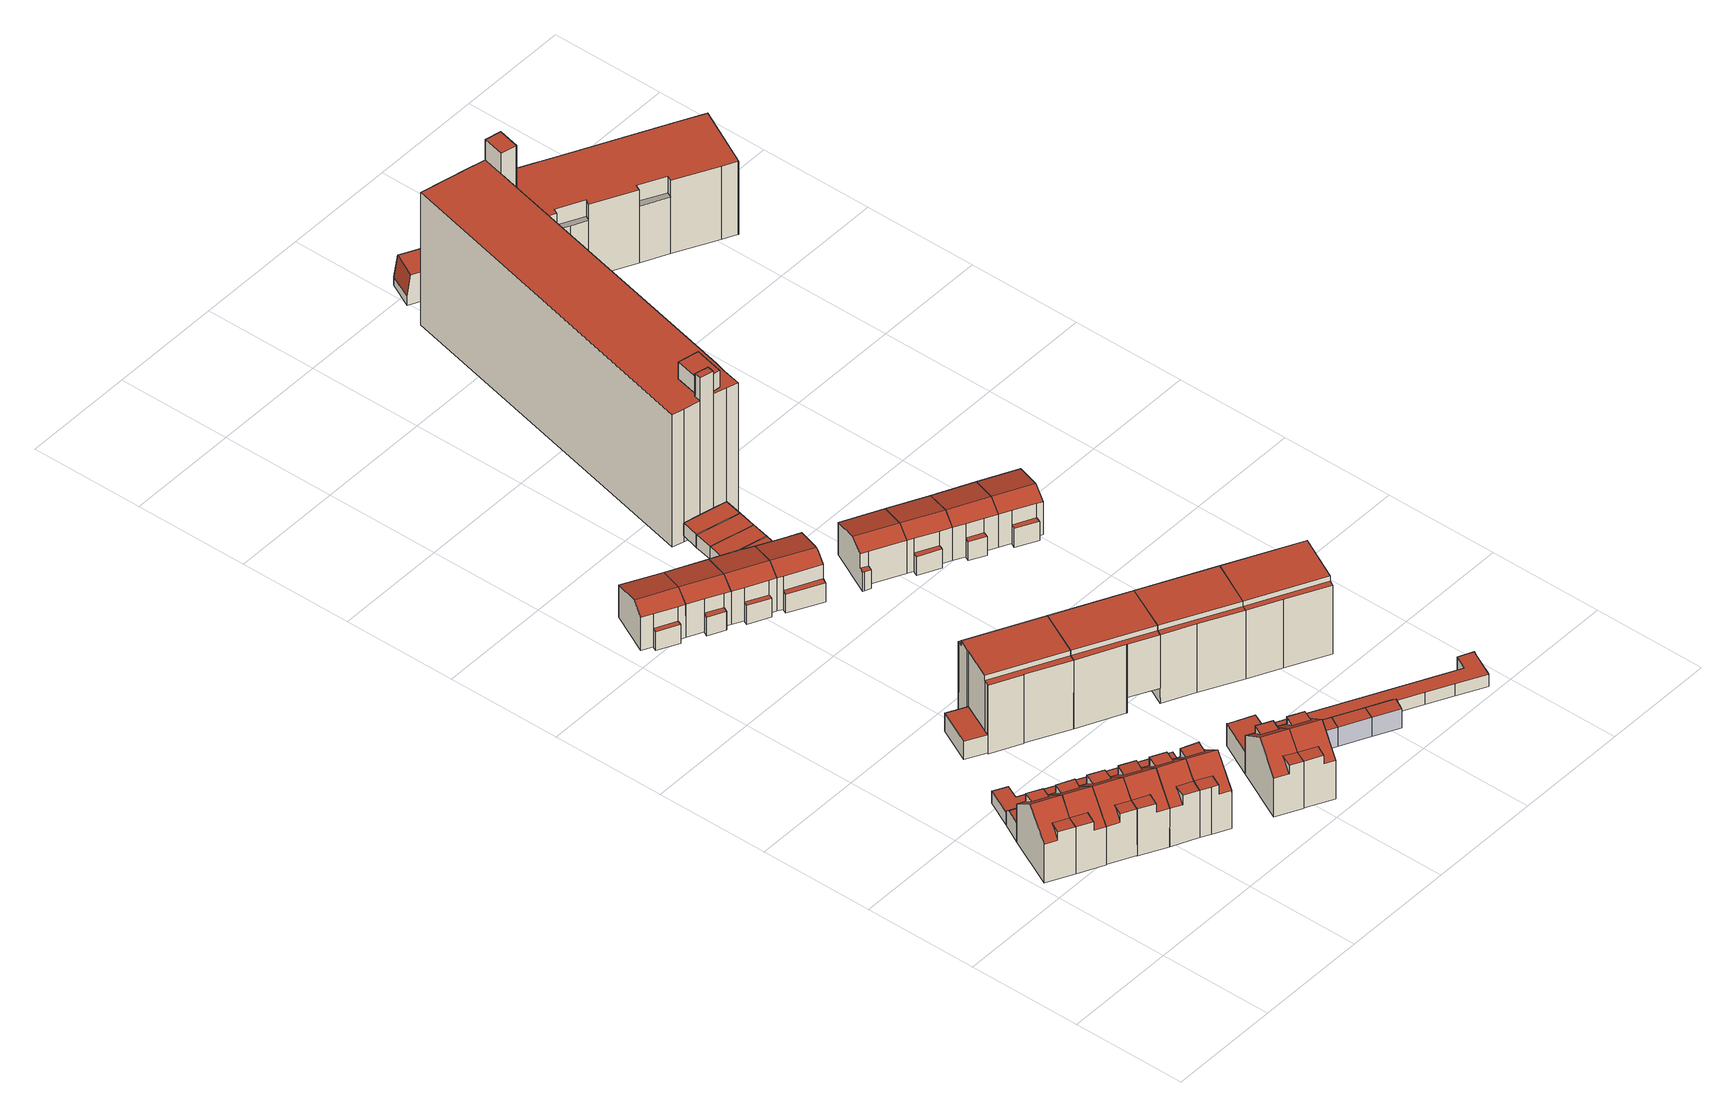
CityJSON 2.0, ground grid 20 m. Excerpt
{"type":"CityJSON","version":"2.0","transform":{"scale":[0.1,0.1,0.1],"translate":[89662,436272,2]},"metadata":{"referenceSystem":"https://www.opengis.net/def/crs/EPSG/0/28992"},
"CityObjects":{
"building1":{"type":"Building","children":["building1-1"],"geometry":[{"type":"Solid","lod":"2","boundaries":[[[[0,1,2]],[[3,4,5]],[[5,1,0,3]],[[3,0,2,4]],[[6,7,8]],[[9,10,11,12]],[[7,13,14,15,16,8]],[[15,17,9,12,18,19,16]],[[11,10,20,14,13,21]],[[19,18,21,13,7,6]],[[12,11,21,18],[1,5,4,2]],[[19,6,8,16]],[[15,14,20,17]],[[17,20,10,9]]]],"semantics":{"surfaces":[{"type":"WallSurface"},{"type":"RoofSurface"},{"type":"GroundSurface"},{"type":"ClosureSurface"}],"values":[[0,0,0,1,0,0,0,0,0,1,1,1,2,3]]}}]},
"building1-1":{"type":"BuildingInstallation","parents":["building1"],"geometry":[{"type":"MultiSurface","lod":"2","boundaries":[[[3,0,2,4]],[[0,1,2]],[[3,4,5]],[[5,1,0,3]]],"semantics":{"surfaces":[{"type":"RoofSurface"},{"type":"WallSurface"}],"values":[0,1,1,1]}}]},
"building2":{"type":"Building","children":["building2-1"],"geometry":[{"type":"Solid","lod":"2","boundaries":[[[[22,23,24]],[[25,26,27]],[[27,23,22,25]],[[25,22,24,26]],[[18,12,9,17,15,16,19]],[[28,29,30]],[[31,30,29,16,15,32]],[[33,34,35,36,31,32]],[[34,9,12,35]],[[28,19,16,29]],[[35,12,18,36],[23,27,26,24]],[[30,31,36,18,19,28]],[[33,32,15,17]],[[33,17,9,34]]]],"semantics":{"surfaces":[{"type":"WallSurface"},{"type":"RoofSurface"},{"type":"GroundSurface"},{"type":"ClosureSurface"}],"values":[[0,0,0,1,0,0,0,0,0,1,1,1,2,3]]}}]},
"building2-1":{"type":"BuildingInstallation","parents":["building2"],"geometry":[{"type":"MultiSurface","lod":"2","boundaries":[[[25,22,24,26]],[[22,23,24]],[[25,26,27]],[[27,23,22,25]]],"semantics":{"surfaces":[{"type":"RoofSurface"},{"type":"WallSurface"}],"values":[0,1,1,1]}}]},
"building3":{"type":"Building","attributes":{"measuredHeight":11.45,"yearOfConstruction":1954,"LAAGSTE_BOUWLAAG":"0","AANTAL_BOUWLAGEN":"3","AANTAL_ADRESSEN":"2","WIJK":"Delfshaven","PANDSOORT":"Tussenpand","BUURT":"Bospolder","HOOGSTE_BOUWLAAG":"2"},"address":[{"CountryName":"Nederland","LocalityName":"Rotterdam","ThoroughfareNumber":"67-67","ThoroughfareName":"Blokmakersstraat","PostalCode":"3025NB"}],"children":["building3-1"]},
"building3-1":{"type":"BuildingPart","parents":["building3"],"geometry":[{"type":"Solid","lod":"2","boundaries":[[[[9,10,20,17]],[[37,38,39,9,17]],[[37,40,41,38]],[[42,41,40,20,10]],[[38,41,42,39]],[[39,42,10,9]],[[17,20,40,37]]]],"semantics":{"surfaces":[{"type":"ClosureSurface"},{"type":"WallSurface"},{"type":"RoofSurface"},{"type":"GroundSurface"}],"values":[[0,1,1,1,2,2,3]]}}]},
"building4":{"type":"Building","children":["building4-1"],"geometry":[{"type":"Solid","lod":"2","boundaries":[[[[43,44,45]],[[46,47,48]],[[48,44,43,46]],[[46,43,45,47]],[[49,50,51]],[[52,34,35,53]],[[54,55,52,53,56,57,58]],[[35,34,59,60,31,36]],[[50,31,60,54,58,51]],[[57,56,36,31,50,49]],[[53,35,36,56],[44,48,47,45]],[[57,49,51,58]],[[54,60,59,55]],[[55,59,34,52]]]],"semantics":{"surfaces":[{"type":"WallSurface"},{"type":"RoofSurface"},{"type":"GroundSurface"},{"type":"ClosureSurface"}],"values":[[0,0,0,1,0,0,0,0,0,1,1,1,2,3]]}}]},
"building4-1":{"type":"BuildingInstallation","parents":["building4"],"geometry":[{"type":"MultiSurface","lod":"2","boundaries":[[[46,43,45,47]],[[43,44,45]],[[46,47,48]],[[48,44,43,46]]],"semantics":{"surfaces":[{"type":"RoofSurface"},{"type":"WallSurface"}],"values":[0,1,1,1]}}]},
"building5":{"type":"Building","attributes":{"measuredHeight":11.45,"yearOfConstruction":1954,"LAAGSTE_BOUWLAAG":"0","AANTAL_BOUWLAGEN":"3","AANTAL_ADRESSEN":"1","WIJK":"Delfshaven","PANDSOORT":"Tussenpand","BUURT":"Bospolder","HOOGSTE_BOUWLAAG":"2"},"address":[{"CountryName":"Nederland","LocalityName":"Rotterdam","ThoroughfareNumber":"65B","ThoroughfareName":"Blokmakersstraat","PostalCode":"3025NB"}],"children":["building5-1"]},
"building5-1":{"type":"BuildingPart","parents":["building5"],"geometry":[{"type":"Solid","lod":"2","boundaries":[[[[34,9,17,33]],[[61,62,63,34,33]],[[61,37,38,62]],[[39,38,37,17,9]],[[62,38,39,63]],[[63,39,9,34]],[[33,17,37,61]]]],"semantics":{"surfaces":[{"type":"ClosureSurface"},{"type":"WallSurface"},{"type":"RoofSurface"},{"type":"GroundSurface"}],"values":[[0,1,1,1,2,2,3]]}}]},
"building6":{"type":"Building","children":["building6-1"],"geometry":[{"type":"Solid","lod":"2","boundaries":[[[[64,65,66,67]],[[67,68,64]],[[66,65,69]],[[67,66,69,68]],[[70,71,72,73,74,75]],[[56,53,52,76,77,58,57]],[[78,79,80]],[[75,80,79,58,77,70]],[[72,52,53,73]],[[73,53,56,74],[65,64,68,69]],[[78,57,58,79]],[[80,75,74,56,57,78]],[[70,77,76,71]],[[71,76,52,72]]]],"semantics":{"surfaces":[{"type":"WallSurface"},{"type":"RoofSurface"},{"type":"GroundSurface"},{"type":"ClosureSurface"}],"values":[[0,0,0,1,0,0,0,0,0,1,1,1,2,3]]}}]},
"building6-1":{"type":"BuildingInstallation","parents":["building6"],"geometry":[{"type":"MultiSurface","lod":"2","boundaries":[[[67,66,69,68]],[[64,65,66,67]],[[67,68,64]],[[66,65,69]]],"semantics":{"surfaces":[{"type":"RoofSurface"},{"type":"WallSurface"}],"values":[0,1,1,1]}}]},
"building7":{"type":"Building","attributes":{"measuredHeight":11.3,"yearOfConstruction":1954,"LAAGSTE_BOUWLAAG":"0","AANTAL_BOUWLAGEN":"3","AANTAL_ADRESSEN":"2","WIJK":"Delfshaven","PANDSOORT":"Tussenpand","BUURT":"Bospolder","HOOGSTE_BOUWLAAG":"2"},"address":[{"CountryName":"Nederland","LocalityName":"Rotterdam","ThoroughfareNumber":"63-63","ThoroughfareName":"Blokmakersstraat","PostalCode":"3025NB"}],"children":["building7-1"]},
"building7-1":{"type":"BuildingPart","parents":["building7"],"geometry":[{"type":"Solid","lod":"2","boundaries":[[[[52,34,59,55]],[[63,62,81,59,34]],[[82,81,62,83]],[[83,84,52,55,82]],[[84,63,34,52]],[[83,62,63,84]],[[55,59,81,82]]]],"semantics":{"surfaces":[{"type":"ClosureSurface"},{"type":"WallSurface"},{"type":"RoofSurface"},{"type":"GroundSurface"}],"values":[[0,1,1,1,2,2,3]]}}]},
"building8":{"type":"Building","children":["building8-1"],"geometry":[{"type":"Solid","lod":"2","boundaries":[[[[85,86,87]],[[87,88,89,85]],[[89,88,90]],[[85,89,90,86]],[[91,92,93]],[[92,75,70,94,95,93]],[[96,72,73,97]],[[96,97,98,99,95,94,100]],[[75,74,73,72,71,70]],[[97,73,74,98],[88,87,86,90]],[[99,98,74,75,92,91]],[[99,91,93,95]],[[100,94,70,71]],[[100,71,72,96]]]],"semantics":{"surfaces":[{"type":"WallSurface"},{"type":"RoofSurface"},{"type":"GroundSurface"},{"type":"ClosureSurface"}],"values":[[0,0,0,1,0,0,0,0,0,1,1,1,2,3]]}}]},
"building8-1":{"type":"BuildingInstallation","parents":["building8"],"geometry":[{"type":"MultiSurface","lod":"2","boundaries":[[[85,89,90,86]],[[85,86,87]],[[87,88,89,85]],[[89,88,90]]],"semantics":{"surfaces":[{"type":"RoofSurface"},{"type":"WallSurface"}],"values":[0,1,1,1]}}]},
"building9":{"type":"Building","attributes":{"measuredHeight":11.41,"yearOfConstruction":1954,"LAAGSTE_BOUWLAAG":"0","AANTAL_BOUWLAGEN":"3","AANTAL_ADRESSEN":"2","WIJK":"Delfshaven","PANDSOORT":"Tussenpand","BUURT":"Bospolder","HOOGSTE_BOUWLAAG":"2"},"address":[{"CountryName":"Nederland","LocalityName":"Rotterdam","ThoroughfareNumber":"61-61","ThoroughfareName":"Blokmakersstraat","PostalCode":"3025NB"}],"children":["building9-1"]},
"building9-1":{"type":"BuildingPart","parents":["building9"],"geometry":[{"type":"Solid","lod":"2","boundaries":[[[[72,52,76,71]],[[101,102,103,72,71]],[[101,104,83,102]],[[76,52,84,83,104]],[[102,83,84,103]],[[103,84,52,72]],[[71,76,104,101]]]],"semantics":{"surfaces":[{"type":"ClosureSurface"},{"type":"WallSurface"},{"type":"RoofSurface"},{"type":"GroundSurface"}],"values":[[0,1,1,1,2,2,3]]}}]},
"building10":{"type":"Building","attributes":{"measuredHeight":2.54,"yearOfConstruction":1951,"LAAGSTE_BOUWLAAG":"0","AANTAL_BOUWLAGEN":"1","WIJK":"Delfshaven","BUURT":"Bospolder","HOOGSTE_BOUWLAAG":"0"},"geometry":[{"type":"Solid","lod":"2","boundaries":[[[[105,106,107,108]],[[108,109,110,105]],[[111,112,113,114]],[[106,40,115,107]],[[114,110,109,111]],[[116,115,40,37]],[[117,116,37,61]],[[118,117,61,104]],[[119,118,104,101]],[[120,119,101,121]],[[112,120,121,113]],[[118,119,120,112,111,109,108,107,115,116,117]],[[113,121,101,104,61,37,40,106,105,110,114]]]],"semantics":{"surfaces":[{"type":"WallSurface"},{"type":"RoofSurface"},{"type":"GroundSurface"}],"values":[[0,0,0,0,0,0,0,0,0,0,0,1,2]]}}]},
"building11":{"type":"Building","children":["building11-1"],"geometry":[{"type":"Solid","lod":"2","boundaries":[[[[122,123,124]],[[125,126,127]],[[124,126,125,122]],[[122,125,127,123]],[[98,97,96,100,94,95,99]],[[128,95,94,129]],[[130,131,132,128,129,133]],[[134,96,97,135]],[[133,136,134,135,137,130]],[[138,132,131]],[[128,132,138,99,95]],[[135,97,98,137],[126,124,123,127]],[[131,130,137,98,99,138]],[[100,136,133,129,94]],[[136,100,96,134]]]],"semantics":{"surfaces":[{"type":"WallSurface"},{"type":"RoofSurface"},{"type":"GroundSurface"},{"type":"ClosureSurface"}],"values":[[0,0,0,1,0,0,0,0,0,0,1,1,1,2,3]]}}]},
"building11-1":{"type":"BuildingInstallation","parents":["building11"],"geometry":[{"type":"MultiSurface","lod":"2","boundaries":[[[122,125,127,123]],[[122,123,124]],[[125,126,127]],[[124,126,125,122]]],"semantics":{"surfaces":[{"type":"RoofSurface"},{"type":"WallSurface"}],"values":[0,1,1,1]}}]},
"building12":{"type":"Building","attributes":{"measuredHeight":11.41,"yearOfConstruction":1954,"LAAGSTE_BOUWLAAG":"0","AANTAL_BOUWLAGEN":"3","AANTAL_ADRESSEN":"2","WIJK":"Delfshaven","PANDSOORT":"Tussenpand","BUURT":"Bospolder","HOOGSTE_BOUWLAAG":"2"},"address":[{"CountryName":"Nederland","LocalityName":"Rotterdam","ThoroughfareNumber":"59-59","ThoroughfareName":"Blokmakersstraat","PostalCode":"3025NB"}],"children":["building12-1"]},
"building12-1":{"type":"BuildingPart","parents":["building12"],"geometry":[{"type":"Solid","lod":"2","boundaries":[[[[96,72,71,100]],[[103,102,101,71,72]],[[121,139,140,96,100]],[[121,101,102,139]],[[139,102,103,140]],[[140,103,72,96]],[[100,71,101,121]]]],"semantics":{"surfaces":[{"type":"ClosureSurface"},{"type":"WallSurface"},{"type":"RoofSurface"},{"type":"GroundSurface"}],"values":[[0,1,1,1,2,2,3]]}}]},
"building13":{"type":"Building","attributes":{"measuredHeight":11.36,"yearOfConstruction":1954,"LAAGSTE_BOUWLAAG":"0","AANTAL_BOUWLAGEN":"3","AANTAL_ADRESSEN":"2","WIJK":"Delfshaven","PANDSOORT":"Tussenpand","BUURT":"Bospolder","HOOGSTE_BOUWLAAG":"2"},"address":[{"CountryName":"Nederland","LocalityName":"Rotterdam","ThoroughfareNumber":"57-57","ThoroughfareName":"Blokmakersstraat","PostalCode":"3025NB"}],"children":["building13-1"]},
"building13-1":{"type":"BuildingPart","parents":["building13"],"geometry":[{"type":"Solid","lod":"2","boundaries":[[[[134,96,100,136]],[[113,141,142,134,136]],[[113,121,139,141]],[[140,139,121,100,96]],[[141,139,140,142]],[[142,140,96,134]],[[136,100,121,113]]]],"semantics":{"surfaces":[{"type":"ClosureSurface"},{"type":"WallSurface"},{"type":"RoofSurface"},{"type":"GroundSurface"}],"values":[[0,1,1,1,2,2,3]]}}]},
"building14":{"type":"Building","attributes":{"measuredHeight":7.92,"yearOfConstruction":1950,"LAAGSTE_BOUWLAAG":"-1","AANTAL_BOUWLAGEN":"3","AANTAL_ADRESSEN":"2","WIJK":"Delfshaven","PANDSOORT":"Tussenpand","BUURT":"Tussendijken","HOOGSTE_BOUWLAAG":"1"},"address":[{"CountryName":"Nederland","LocalityName":"Rotterdam","ThoroughfareNumber":"209-209","ThoroughfareName":"Schiedamseweg","PostalCode":"3026AN"}],"geometry":[{"type":"Solid","lod":"2","boundaries":[[[[143,144,145,146,147]],[[143,148,149,144]],[[150,151,152,149,148]],[[153,154,155,156]],[[153,156,157,151,150]],[[158,159,147,146,160]],[[160,157,156,158]],[[161,155,154,162]],[[158,161,162,159]],[[158,156,155,161]],[[144,149,152,145]],[[157,160,146,145,152,151]],[[147,159,162,154,153,150,148,143]]]],"semantics":{"surfaces":[{"type":"WallSurface"},{"type":"RoofSurface"},{"type":"GroundSurface"}],"values":[[0,0,0,0,0,0,0,0,0,1,1,1,2]]}}]},
"building15":{"type":"Building","attributes":{"measuredHeight":14.54,"yearOfConstruction":1951,"LAAGSTE_BOUWLAAG":"0","AANTAL_BOUWLAGEN":"4","AANTAL_ADRESSEN":"8","WIJK":"Delfshaven","PANDSOORT":"Kop van een rij","BUURT":"Bospolder","HOOGSTE_BOUWLAAG":"3"},"address":[{"CountryName":"Nederland","LocalityName":"Rotterdam","ThoroughfareNumber":"232-234","ThoroughfareName":"Schiedamseweg","PostalCode":"3025AP"}],"children":["building15-1","building15-2"]},
"building15-1":{"type":"BuildingPart","parents":["building15"],"geometry":[{"type":"Solid","lod":"2","boundaries":[[[[163,164,165,166]],[[167,168,169,170]],[[164,171,172,165]],[[168,172,171,169]],[[164,163,170,169,171]],[[172,168,167,166,165]],[[170,163,166,167]]]],"semantics":{"surfaces":[{"type":"ClosureSurface"},{"type":"WallSurface"},{"type":"RoofSurface"},{"type":"GroundSurface"}],"values":[[0,1,1,1,2,3,0]]}}]},
"building15-2":{"type":"BuildingPart","parents":["building15"],"geometry":[{"type":"Solid","lod":"2","boundaries":[[[[173,174,175,176,177,178,179,180]],[[173,181,182,174]],[[181,183,184,182]],[[177,185,186,178]],[[175,187,188,176]],[[189,190,191,192]],[[193,189,192,194]],[[179,193,194,180]],[[195,196,197,167,170]],[[198,164,165,191,190]],[[185,195,170,163,186]],[[188,187,184,183,197,196]],[[163,164,198,186]],[[189,193,179,178,186,198,190]],[[196,195,185,177,176,188]],[[182,184,187,175,174]],[[181,173,180,194,192,191,165,166,167,197,183]],[[167,166,163,170]],[[166,165,164,163]]]],"semantics":{"surfaces":[{"type":"WallSurface"},{"type":"RoofSurface"},{"type":"GroundSurface"},{"type":"ClosureSurface"}],"values":[[0,0,0,0,0,0,0,0,0,0,0,0,0,1,1,1,2,3,3]]}}]},
"building16":{"type":"Building","children":["building16-1"],"geometry":[{"type":"Solid","lod":"2","boundaries":[[[[199,200,201]],[[202,203,204]],[[204,200,199,202]],[[202,199,201,203]],[[205,206,207,208]],[[209,210,205,208,211,212,213]],[[207,206,214,215,216,217]],[[218,219,220]],[[220,219,216,215,209,213]],[[212,218,220,213]],[[208,207,217,211],[200,204,203,201]],[[212,211,217,216,219,218]],[[210,209,215,214]],[[210,214,206,205]]]],"semantics":{"surfaces":[{"type":"WallSurface"},{"type":"RoofSurface"},{"type":"GroundSurface"},{"type":"ClosureSurface"}],"values":[[0,0,0,1,0,0,0,0,0,1,1,1,2,3]]}}]},
"building16-1":{"type":"BuildingInstallation","parents":["building16"],"geometry":[{"type":"MultiSurface","lod":"2","boundaries":[[[202,199,201,203]],[[199,200,201]],[[202,203,204]],[[204,200,199,202]]],"semantics":{"surfaces":[{"type":"RoofSurface"},{"type":"WallSurface"}],"values":[0,1,1,1]}}]},
"building17":{"type":"Building","attributes":{"measuredHeight":7.92,"yearOfConstruction":1950,"LAAGSTE_BOUWLAAG":"-1","AANTAL_BOUWLAGEN":"3","AANTAL_ADRESSEN":"2","WIJK":"Delfshaven","PANDSOORT":"Tussenpand","BUURT":"Tussendijken","HOOGSTE_BOUWLAAG":"1"},"address":[{"CountryName":"Nederland","LocalityName":"Rotterdam","ThoroughfareNumber":"207-207","ThoroughfareName":"Schiedamseweg","PostalCode":"3026AN"}],"geometry":[{"type":"Solid","lod":"2","boundaries":[[[[221,222,223,224]],[[225,226,227,228]],[[222,227,226,223]],[[225,228,229,146,147]],[[221,224,230,231,232]],[[232,229,228,221]],[[147,146,145,144,143]],[[233,143,144,234]],[[233,234,235,231,230]],[[232,231,235,145,146,229]],[[221,228,227,222]],[[234,144,145,235]],[[230,224,223,226,225,147,143,233]]]],"semantics":{"surfaces":[{"type":"WallSurface"},{"type":"RoofSurface"},{"type":"GroundSurface"}],"values":[[0,0,0,0,0,0,0,0,0,1,1,1,2]]}}]},
"building18":{"type":"Building","children":["building18-1"],"geometry":[{"type":"Solid","lod":"2","boundaries":[[[[236,237,238,239]],[[238,237,240]],[[239,241,236]],[[239,238,240,241]],[[242,243,244]],[[245,246,247,248,249,250]],[[248,244,243,213,251,249]],[[211,208,252,253,251,213,212]],[[245,252,208,246]],[[246,208,211,247],[237,236,241,240]],[[242,212,213,243]],[[244,248,247,211,212,242]],[[250,249,251,253]],[[250,253,252,245]]]],"semantics":{"surfaces":[{"type":"WallSurface"},{"type":"RoofSurface"},{"type":"GroundSurface"},{"type":"ClosureSurface"}],"values":[[0,0,0,1,0,0,0,0,0,1,1,1,2,3]]}}]},
"building18-1":{"type":"BuildingInstallation","parents":["building18"],"geometry":[{"type":"MultiSurface","lod":"2","boundaries":[[[239,238,240,241]],[[236,237,238,239]],[[238,237,240]],[[239,241,236]]],"semantics":{"surfaces":[{"type":"RoofSurface"},{"type":"WallSurface"}],"values":[0,1,1,1]}}]},
"building19":{"type":"Building","attributes":{"measuredHeight":11.53,"yearOfConstruction":1954,"LAAGSTE_BOUWLAAG":"-1","AANTAL_BOUWLAGEN":"4","AANTAL_ADRESSEN":"2","WIJK":"Delfshaven","PANDSOORT":"Tussenpand","BUURT":"Bospolder","HOOGSTE_BOUWLAAG":"2"},"address":[{"CountryName":"Nederland","LocalityName":"Rotterdam","ThoroughfareNumber":"49-51","ThoroughfareName":"Blokmakersstraat","PostalCode":"3025NB"}],"children":["building19-1"]},
"building19-1":{"type":"BuildingPart","parents":["building19"],"geometry":[{"type":"Solid","lod":"2","boundaries":[[[[254,214,206,255]],[[256,205,210,257,258]],[[259,258,257,260]],[[261,262,263,264]],[[262,254,255,263]],[[264,259,260,261]],[[258,259,264,263,255,206,205,256]],[[261,260,257,210,214,254,262]],[[205,206,214,210]]]],"semantics":{"surfaces":[{"type":"WallSurface"},{"type":"RoofSurface"},{"type":"GroundSurface"},{"type":"ClosureSurface"}],"values":[[0,0,0,0,0,0,1,2,3]]}}]},
"building20":{"type":"Building","attributes":{"measuredHeight":7.94,"yearOfConstruction":1950,"LAAGSTE_BOUWLAAG":"-1","AANTAL_BOUWLAGEN":"3","AANTAL_ADRESSEN":"2","WIJK":"Delfshaven","PANDSOORT":"Tussenpand","BUURT":"Tussendijken","HOOGSTE_BOUWLAAG":"1"},"address":[{"CountryName":"Nederland","LocalityName":"Rotterdam","ThoroughfareNumber":"205-205","ThoroughfareName":"Schiedamseweg","PostalCode":"3026AM"}],"geometry":[{"type":"Solid","lod":"2","boundaries":[[[[265,266,267,268,269,270,271]],[[272,273,231,230,274]],[[275,276,265,271,277]],[[277,273,272,275]],[[275,278,279,276]],[[280,281,282,233,234]],[[268,281,280,269]],[[230,231,235,234,233]],[[278,283,284,279]],[[274,284,283,272]],[[266,282,281,267]],[[280,234,235,270,269]],[[277,271,270,235,231,273]],[[267,281,268]],[[275,272,283,278]],[[265,276,279,284,274,230,233,282,266]]]],"semantics":{"surfaces":[{"type":"WallSurface"},{"type":"RoofSurface"},{"type":"GroundSurface"}],"values":[[0,0,0,0,0,0,0,0,0,0,0,1,1,1,1,2]]}}]},
"building21":{"type":"Building","attributes":{"measuredHeight":11.46,"yearOfConstruction":1954,"LAAGSTE_BOUWLAAG":"-1","AANTAL_BOUWLAGEN":"4","AANTAL_ADRESSEN":"1","WIJK":"Delfshaven","PANDSOORT":"Tussenpand","BUURT":"Bospolder","HOOGSTE_BOUWLAAG":"2"},"address":[{"CountryName":"Nederland","LocalityName":"Rotterdam","ThoroughfareNumber":"47B","ThoroughfareName":"Blokmakersstraat","PostalCode":"3025NB"}],"children":["building21-1"]},
"building21-1":{"type":"BuildingPart","parents":["building21"],"geometry":[{"type":"Solid","lod":"2","boundaries":[[[[245,252,253,250]],[[253,252,285,286,287]],[[288,287,286,289]],[[288,289,290,245,250]],[[289,286,285,290]],[[290,285,252,245]],[[250,253,287,288]]]],"semantics":{"surfaces":[{"type":"ClosureSurface"},{"type":"WallSurface"},{"type":"RoofSurface"},{"type":"GroundSurface"}],"values":[[0,1,1,1,2,2,3]]}}]},
"building22":{"type":"Building","attributes":{"measuredHeight":14.48,"yearOfConstruction":1951,"LAAGSTE_BOUWLAAG":"0","AANTAL_BOUWLAGEN":"4","AANTAL_ADRESSEN":"7","WIJK":"Delfshaven","PANDSOORT":"Tussenpand","BUURT":"Bospolder","HOOGSTE_BOUWLAAG":"3"},"address":[{"CountryName":"Nederland","LocalityName":"Rotterdam","ThoroughfareNumber":"228-230","ThoroughfareName":"Schiedamseweg","PostalCode":"3025AP"}],"geometry":[{"type":"Solid","lod":"2","boundaries":[[[[291,292,293,294,295,296,297,298,299,300]],[[301,300,299,302,303,304]],[[305,302,299,298]],[[301,306,291,300]],[[307,308,296,295]],[[309,292,310,311,312]],[[311,179,180,312]],[[306,310,292,291]],[[313,297,314,173,174]],[[298,297,313,305]],[[295,294,315,307]],[[297,296,308,314]],[[293,292,309,316]],[[304,177,178,301]],[[316,315,294,293]],[[176,175,174,173,180,179,178,177]],[[302,175,176,303]],[[301,178,179,311,310,306]],[[303,176,177,304]],[[305,313,174,175,302]],[[309,312,180,173,314,308,307,315,316]]]],"semantics":{"surfaces":[{"type":"OuterCeilingSurface"},{"type":"WallSurface"},{"type":"RoofSurface"},{"type":"GroundSurface"}],"values":[[0,1,1,1,1,1,1,1,1,1,1,1,1,1,1,1,1,2,2,2,3]]}}]},
"building23":{"type":"Building","attributes":{"measuredHeight":11.5,"yearOfConstruction":1954,"LAAGSTE_BOUWLAAG":"-1","AANTAL_BOUWLAGEN":"4","AANTAL_ADRESSEN":"2","WIJK":"Delfshaven","PANDSOORT":"Tussenpand","BUURT":"Bospolder","HOOGSTE_BOUWLAAG":"2"},"address":[{"CountryName":"Nederland","LocalityName":"Rotterdam","ThoroughfareNumber":"210","ThoroughfareName":"Schiedamseweg","PostalCode":"3025AM"}],"children":["building23-1"]},
"building23-1":{"type":"BuildingPart","parents":["building23"],"geometry":[{"type":"Solid","lod":"2","boundaries":[[[[317,245,250,318]],[[319,320,321,317,318]],[[319,288,289,320]],[[290,289,288,250,245]],[[321,290,245,317]],[[320,289,290,321]],[[318,250,288,319]]]],"semantics":{"surfaces":[{"type":"ClosureSurface"},{"type":"WallSurface"},{"type":"RoofSurface"},{"type":"GroundSurface"}],"values":[[0,1,1,1,2,2,3]]}}]},
"building24":{"type":"Building","attributes":{"measuredHeight":7.92,"yearOfConstruction":1950,"LAAGSTE_BOUWLAAG":"-1","AANTAL_BOUWLAGEN":"3","AANTAL_ADRESSEN":"2","WIJK":"Delfshaven","PANDSOORT":"Tussenpand","BUURT":"Tussendijken","HOOGSTE_BOUWLAAG":"1"},"address":[{"CountryName":"Nederland","LocalityName":"Rotterdam","ThoroughfareNumber":"203-203","ThoroughfareName":"Schiedamseweg","PostalCode":"3026AM"}],"geometry":[{"type":"Solid","lod":"2","boundaries":[[[[271,265,322,323,324]],[[325,324,323,326]],[[327,328,329,330]],[[331,266,267,332]],[[332,333,334,331]],[[269,268,267,266,265,271,270]],[[335,336,337,334,333]],[[333,268,269,335]],[[322,329,328,323]],[[325,326,327,330,338,339]],[[339,338,340,341,342]],[[336,341,340,337]],[[332,267,268,333]],[[326,323,328,327]],[[325,339,342,270,271,324]],[[341,336,335,269,270,342]],[[337,340,338,330,329,322,265,266,331,334]]]],"semantics":{"surfaces":[{"type":"WallSurface"},{"type":"RoofSurface"},{"type":"GroundSurface"}],"values":[[0,0,0,0,0,0,0,0,0,0,0,0,1,1,1,1,2]]}}]},
"building25":{"type":"Building","attributes":{"measuredHeight":2.54,"yearOfConstruction":1959,"LAAGSTE_BOUWLAAG":"0","AANTAL_BOUWLAGEN":"1","AANTAL_ADRESSEN":"1","WIJK":"Delfshaven","PANDSOORT":"Tussenpand","BUURT":"Tussendijken","HOOGSTE_BOUWLAAG":"0"},"address":[{"CountryName":"Nederland","LocalityName":"Rotterdam","ThoroughfareNumber":"580","ThoroughfareName":"Gijsinglaan","PostalCode":"3026BK"}],"geometry":[{"type":"Solid","lod":"2","boundaries":[[[[267,281,343,344]],[[332,267,344,345]],[[346,332,345,347]],[[348,349,350,351]],[[349,343,281,350]],[[352,346,347,353]],[[354,352,353,355]],[[355,348,351,354]],[[352,354,351,350,281,267,332,346]],[[345,344,343,349,348,355,353,347]]]],"semantics":{"surfaces":[{"type":"WallSurface"},{"type":"RoofSurface"},{"type":"GroundSurface"}],"values":[[0,0,0,0,0,0,0,0,1,2]]}}]},
"building26":{"type":"Building","attributes":{"measuredHeight":11.5,"yearOfConstruction":1954,"LAAGSTE_BOUWLAAG":"-1","AANTAL_BOUWLAGEN":"4","AANTAL_ADRESSEN":"1","WIJK":"Delfshaven","PANDSOORT":"Tussenpand","BUURT":"Bospolder","HOOGSTE_BOUWLAAG":"2"},"address":[{"CountryName":"Nederland","LocalityName":"Rotterdam","ThoroughfareNumber":"43B","ThoroughfareName":"Blokmakersstraat","PostalCode":"3025NB"}],"children":["building26-1"]},
"building26-1":{"type":"BuildingPart","parents":["building26"],"geometry":[{"type":"Solid","lod":"2","boundaries":[[[[356,317,318,357]],[[358,319,320,359]],[[358,359,360,356,357]],[[318,317,321,320,319]],[[360,321,317,356]],[[359,320,321,360]],[[357,318,319,358]]]],"semantics":{"surfaces":[{"type":"ClosureSurface"},{"type":"WallSurface"},{"type":"RoofSurface"},{"type":"GroundSurface"}],"values":[[0,1,1,1,2,2,3]]}}]},
"building27":{"type":"Building","attributes":{"measuredHeight":2.52,"yearOfConstruction":1959,"LAAGSTE_BOUWLAAG":"0","AANTAL_BOUWLAGEN":"1","AANTAL_ADRESSEN":"1","WIJK":"Delfshaven","PANDSOORT":"Tussenpand","BUURT":"Tussendijken","HOOGSTE_BOUWLAAG":"0"},"address":[{"CountryName":"Nederland","LocalityName":"Rotterdam","ThoroughfareNumber":"578","ThoroughfareName":"Gijsinglaan","PostalCode":"3026BK"}],"geometry":[{"type":"Solid","lod":"2","boundaries":[[[[361,362,363,364]],[[354,351,362,361]],[[363,362,351,365]],[[364,363,365,366]],[[366,354,361,364]],[[366,365,351,354]]]],"semantics":{"surfaces":[{"type":"GroundSurface"},{"type":"WallSurface"},{"type":"RoofSurface"}],"values":[[0,1,1,1,1,2]]}}]},
"building28":{"type":"Building","attributes":{"measuredHeight":2.46,"yearOfConstruction":1959,"LAAGSTE_BOUWLAAG":"0","AANTAL_BOUWLAGEN":"1","AANTAL_ADRESSEN":"1","WIJK":"Delfshaven","PANDSOORT":"Tussenpand","BUURT":"Tussendijken","HOOGSTE_BOUWLAAG":"0"},"address":[{"CountryName":"Nederland","LocalityName":"Rotterdam","ThoroughfareNumber":"576","ThoroughfareName":"Gijsinglaan","PostalCode":"3026BK"}],"geometry":[{"type":"Solid","lod":"2","boundaries":[[[[364,363,367,368]],[[367,363,365,369]],[[366,365,363,364]],[[368,367,369,370]],[[370,366,364,368]],[[370,369,365,366]]]],"semantics":{"surfaces":[{"type":"GroundSurface"},{"type":"WallSurface"},{"type":"RoofSurface"}],"values":[[0,1,1,1,1,2]]}}]},
"building29":{"type":"Building","attributes":{"measuredHeight":11.47,"yearOfConstruction":1954,"LAAGSTE_BOUWLAAG":"-1","AANTAL_BOUWLAGEN":"4","AANTAL_ADRESSEN":"1","WIJK":"Delfshaven","PANDSOORT":"Tussenpand","BUURT":"Bospolder","HOOGSTE_BOUWLAAG":"2"},"address":[{"CountryName":"Nederland","LocalityName":"Rotterdam","ThoroughfareNumber":"41B","ThoroughfareName":"Blokmakersstraat","PostalCode":"3025NB"}],"children":["building29-1"]},
"building29-1":{"type":"BuildingPart","parents":["building29"],"geometry":[{"type":"Solid","lod":"2","boundaries":[[[[371,356,357,372]],[[359,358,357,356,360]],[[373,358,359,374]],[[373,374,375,371,372]],[[374,359,360,375]],[[375,360,356,371]],[[372,357,358,373]]]],"semantics":{"surfaces":[{"type":"ClosureSurface"},{"type":"WallSurface"},{"type":"RoofSurface"},{"type":"GroundSurface"}],"values":[[0,1,1,1,2,2,3]]}}]},
"building30":{"type":"Building","attributes":{"measuredHeight":14.48,"yearOfConstruction":1951,"LAAGSTE_BOUWLAAG":"0","AANTAL_BOUWLAGEN":"4","AANTAL_ADRESSEN":"8","WIJK":"Delfshaven","PANDSOORT":"Tussenpand","BUURT":"Bospolder","HOOGSTE_BOUWLAAG":"3"},"address":[{"CountryName":"Nederland","LocalityName":"Rotterdam","ThoroughfareNumber":"224-226","ThoroughfareName":"Schiedamseweg","PostalCode":"3025AN"}],"geometry":[{"type":"Solid","lod":"2","boundaries":[[[[302,305,376,377,306,301,304,303]],[[378,306,377,379]],[[380,378,379,381]],[[382,383,384,380,381,385,386,387]],[[383,304,301,384]],[[385,388,389,386]],[[388,376,305,389]],[[387,302,303,382]],[[387,386,389,305,302]],[[382,303,304,383]],[[301,306,378,380,384]],[[385,381,379,377,376,388]]]],"semantics":{"surfaces":[{"type":"WallSurface"},{"type":"RoofSurface"},{"type":"GroundSurface"}],"values":[[0,0,0,0,0,0,0,0,1,1,1,2]]}}]},
"building31":{"type":"Building","attributes":{"measuredHeight":2.45,"yearOfConstruction":1959,"LAAGSTE_BOUWLAAG":"0","AANTAL_BOUWLAGEN":"1","AANTAL_ADRESSEN":"1","WIJK":"Delfshaven","PANDSOORT":"Tussenpand","BUURT":"Tussendijken","HOOGSTE_BOUWLAAG":"0"},"address":[{"CountryName":"Nederland","LocalityName":"Rotterdam","ThoroughfareNumber":"574","ThoroughfareName":"Gijsinglaan","PostalCode":"3026BK"}],"geometry":[{"type":"Solid","lod":"2","boundaries":[[[[368,367,390,391]],[[390,367,369,392]],[[391,390,392,393,394,395]],[[370,369,367,368]],[[395,370,368,391]],[[394,393,392,369,370,395]]]],"semantics":{"surfaces":[{"type":"GroundSurface"},{"type":"WallSurface"},{"type":"RoofSurface"}],"values":[[0,1,1,1,1,2]]}}]},
"building32":{"type":"Building","attributes":{"measuredHeight":2.42,"yearOfConstruction":1951,"LAAGSTE_BOUWLAAG":"0","AANTAL_BOUWLAGEN":"1","WIJK":"Delfshaven","BUURT":"Bospolder","HOOGSTE_BOUWLAAG":"0"},"geometry":[{"type":"Solid","lod":"2","boundaries":[[[[396,397,398,399,400,401,402]],[[260,257,403,404]],[[402,405,406,396]],[[407,403,257,408]],[[409,407,408,410]],[[411,409,410,412]],[[413,411,412,414]],[[415,413,414,416]],[[417,415,416,418]],[[400,417,418,401]],[[405,419,420,406]],[[419,260,404,420]],[[406,420,404,403,407,409,411,413,415,417,400,399,398,397,396]],[[401,418,416,414,412,410,408,257,260,419,405,402]]]],"semantics":{"surfaces":[{"type":"WallSurface"},{"type":"RoofSurface"},{"type":"GroundSurface"}],"values":[[0,0,0,0,0,0,0,0,0,0,0,0,1,2]]}}]},
"building33":{"type":"Building","attributes":{"measuredHeight":7.99,"yearOfConstruction":1950,"LAAGSTE_BOUWLAAG":"-1","AANTAL_BOUWLAGEN":"3","AANTAL_ADRESSEN":"2","WIJK":"Delfshaven","PANDSOORT":"Tussenpand","BUURT":"Tussendijken","HOOGSTE_BOUWLAAG":"1"},"address":[{"CountryName":"Nederland","LocalityName":"Rotterdam","ThoroughfareNumber":"201-201","ThoroughfareName":"Schiedamseweg","PostalCode":"3026AM"}],"geometry":[{"type":"Solid","lod":"2","boundaries":[[[[421,422,423,424,425]],[[425,426,427,421]],[[428,429,430,431]],[[432,428,431,433]],[[434,424,423,435,436]],[[435,437,438,436]],[[426,439,438,437,430,429,427]],[[421,432,433,422]],[[436,438,439,434]],[[432,421,427,429,428]],[[425,424,434,439,426]],[[437,435,423,422,433,431,430]]]],"semantics":{"surfaces":[{"type":"WallSurface"},{"type":"RoofSurface"},{"type":"GroundSurface"}],"values":[[0,0,0,0,0,0,0,0,1,1,1,2]]}}]},
"building34":{"type":"Building","attributes":{"measuredHeight":7.95,"yearOfConstruction":1950,"LAAGSTE_BOUWLAAG":"-1","AANTAL_BOUWLAGEN":"3","AANTAL_ADRESSEN":"2","WIJK":"Delfshaven","PANDSOORT":"Tussenpand","BUURT":"Tussendijken","HOOGSTE_BOUWLAAG":"1"},"address":[{"CountryName":"Nederland","LocalityName":"Rotterdam","ThoroughfareNumber":"199-199","ThoroughfareName":"Schiedamseweg","PostalCode":"3026AM"}],"geometry":[{"type":"Solid","lod":"2","boundaries":[[[[440,441,442,443]],[[444,442,441,445]],[[434,436,435,423,424]],[[446,447,448,449,450]],[[446,435,436,447]],[[451,444,445,452]],[[440,443,453,424,423]],[[451,452,450,449,454]],[[454,453,443,451]],[[451,443,442,444]],[[447,436,434,448]],[[449,448,434,424,453,454]],[[450,452,445,441,440,423,435,446]]]],"semantics":{"surfaces":[{"type":"WallSurface"},{"type":"RoofSurface"},{"type":"GroundSurface"}],"values":[[0,0,0,0,0,0,0,0,0,1,1,1,2]]}}]},
"building35":{"type":"Building","attributes":{"measuredHeight":14.57,"yearOfConstruction":1951,"LAAGSTE_BOUWLAAG":"0","AANTAL_BOUWLAGEN":"4","AANTAL_ADRESSEN":"8","WIJK":"Delfshaven","PANDSOORT":"Tussenpand","BUURT":"Bospolder","HOOGSTE_BOUWLAAG":"3"},"address":[{"CountryName":"Nederland","LocalityName":"Rotterdam","ThoroughfareNumber":"220-222","ThoroughfareName":"Schiedamseweg","PostalCode":"3025AN"}],"geometry":[{"type":"Solid","lod":"2","boundaries":[[[[382,387,386,385,381,380,384,383]],[[455,380,381,456]],[[457,455,456,458]],[[459,460,461,462,457,458,463,464]],[[463,465,466,464]],[[465,385,386,466]],[[459,387,382,460]],[[461,383,384,462]],[[459,464,466,386,387]],[[460,382,383,461]],[[384,380,455,457,462]],[[463,458,456,381,385,465]]]],"semantics":{"surfaces":[{"type":"WallSurface"},{"type":"RoofSurface"},{"type":"GroundSurface"}],"values":[[0,0,0,0,0,0,0,0,1,1,1,2]]}}]},
"building36":{"type":"Building","attributes":{"measuredHeight":7.95,"yearOfConstruction":1950,"LAAGSTE_BOUWLAAG":"-1","AANTAL_BOUWLAGEN":"3","AANTAL_ADRESSEN":"2","WIJK":"Delfshaven","PANDSOORT":"Tussenpand","BUURT":"Tussendijken","HOOGSTE_BOUWLAAG":"1"},"address":[{"CountryName":"Nederland","LocalityName":"Rotterdam","ThoroughfareNumber":"197-197","ThoroughfareName":"Schiedamseweg","PostalCode":"3026AM"}],"geometry":[{"type":"Solid","lod":"2","boundaries":[[[[467,468,469,470]],[[471,472,473,474]],[[468,473,472,469]],[[475,476,477,478,479]],[[479,446,447,475]],[[480,449,450,471,474]],[[467,470,478,477,481]],[[481,480,474,467]],[[450,449,448,447,446]],[[467,474,473,468]],[[475,447,448,476]],[[481,477,476,448,449,480]],[[478,470,469,472,471,450,446,479]]]],"semantics":{"surfaces":[{"type":"WallSurface"},{"type":"RoofSurface"},{"type":"GroundSurface"}],"values":[[0,0,0,0,0,0,0,0,0,1,1,1,2]]}}]},
"building37":{"type":"Building","attributes":{"measuredHeight":7.95,"yearOfConstruction":1950,"LAAGSTE_BOUWLAAG":"-1","AANTAL_BOUWLAGEN":"3","AANTAL_ADRESSEN":"2","WIJK":"Delfshaven","PANDSOORT":"Tussenpand","BUURT":"Tussendijken","HOOGSTE_BOUWLAAG":"1"},"address":[{"CountryName":"Nederland","LocalityName":"Rotterdam","ThoroughfareNumber":"195-195","ThoroughfareName":"Schiedamseweg","PostalCode":"3026AM"}],"geometry":[{"type":"Solid","lod":"2","boundaries":[[[[482,483,484,485]],[[486,484,483,487]],[[488,482,485,489]],[[490,479,475,491]],[[491,492,493,494,490]],[[495,477,478,486,487]],[[488,489,494,493,496]],[[496,495,487,488]],[[478,477,476,475,479]],[[488,487,483,482]],[[491,475,476,492]],[[496,493,492,476,477,495]],[[494,489,485,484,486,478,479,490]]]],"semantics":{"surfaces":[{"type":"WallSurface"},{"type":"RoofSurface"},{"type":"GroundSurface"}],"values":[[0,0,0,0,0,0,0,0,0,1,1,1,2]]}}]},
"building38":{"type":"Building","attributes":{"measuredHeight":30.66,"yearOfConstruction":1959,"LAAGSTE_BOUWLAAG":"-1","AANTAL_BOUWLAGEN":"9","AANTAL_ADRESSEN":"92","WIJK":"Delfshaven","PANDSOORT":"Kop van een rij","BUURT":"Tussendijken","HOOGSTE_BOUWLAAG":"7"},"address":[{"CountryName":"Nederland","LocalityName":"Rotterdam","ThoroughfareNumber":"600-664","ThoroughfareName":"Gijsinglaan","PostalCode":"3026BL"}],"children":["building38-1","building38-2","building38-3","building38-4","building38-5"]},
"building38-1":{"type":"BuildingPart","attributes":{"measuredHeight":30.19},"parents":["building38"],"geometry":[{"type":"Solid","lod":"2","boundaries":[[[[497,498,499,500,501,502]],[[502,503,504,505,497]],[[506,507,508,509,510]],[[500,509,508,501]],[[506,504,503,507]],[[508,507,503,502,501]],[[505,511,512,498,497]],[[504,506,510,511,505]],[[512,511,510,509]],[[499,498,512,509,500]]]],"semantics":{"surfaces":[{"type":"WallSurface"},{"type":"RoofSurface"},{"type":"GroundSurface"},{"type":"ClosureSurface"}],"values":[[0,0,0,0,0,1,2,3,3,3]]}}]},
"building38-2":{"type":"BuildingPart","attributes":{"measuredHeight":30.66},"parents":["building38"],"geometry":[{"type":"Solid","lod":"2","boundaries":[[[[513,514,515,516]],[[517,518,519,520,521]],[[522,520,519,523]],[[524,525,526,527]],[[528,518,517,529]],[[514,524,527,515]],[[530,528,529,531,532,533]],[[533,526,525,534,530]],[[525,522,523,534]],[[520,513,516,521]],[[519,518,528,530,534,523]],[[514,513,520,522,525,524]],[[535,536,532,531,537,538,539,540]],[[536,535,527,526]],[[535,540,515,527]],[[540,539,516,515]],[[539,538,521,516]],[[538,537,517,521]],[[537,531,529,517]],[[532,536,526,533]]]],"semantics":{"surfaces":[{"type":"WallSurface"},{"type":"RoofSurface"},{"type":"GroundSurface"},{"type":"ClosureSurface"}],"values":[[0,0,0,0,0,0,0,0,0,0,1,1,2,3,3,3,3,3,3,3]]}}]},
"building38-3":{"type":"BuildingPart","attributes":{"measuredHeight":14.46},"parents":["building38"],"geometry":[{"type":"Solid","lod":"2","boundaries":[[[[541,542,543,544]],[[545,546,547,548,549,550]],[[551,552,553,499,554,555,556,557,558,559,560,561,562,563,564,565,566,567,568,569,570,571],[572,573,574,575]],[[576,577,572,575]],[[578,579,580,581,582]],[[583,584,558,557]],[[584,585,559,558]],[[498,586,554,499]],[[587,576,575,574]],[[586,588,555,554]],[[588,589,556,555]],[[590,591,561,560]],[[591,592,562,561]],[[592,593,563,562]],[[594,587,574,573]],[[577,594,573,572]],[[595,596,551,571]],[[597,598,553,552]],[[547,599,600,544,601,602]],[[547,546,567,603,599]],[[541,604,605,606,607]],[[570,569,550,608,609]],[[600,604,541,544]],[[605,610,611,606]],[[610,612,613,611]],[[569,568,545,550]],[[568,567,546,545]],[[602,614,548,547]],[[614,615,549,548]],[[615,608,550,549]],[[607,616,542,541]],[[579,617,618,580]],[[619,620,566,621,622]],[[623,624,559,585,625]],[[593,590,560,626,627,563]],[[628,629,630,631]],[[629,619,622,630]],[[624,626,560,559]],[[627,632,564,563]],[[632,633,565,564]],[[633,621,566,565]],[[634,635,556,636]],[[571,637,638,553,598,595]],[[609,637,571,570]],[[638,500,499,553]],[[639,634,636,640]],[[617,639,640,618]],[[620,603,567,566]],[[616,641,543,542]],[[612,628,631,613]],[[623,625,583,557,642]],[[635,642,557,556]],[[596,597,552,551]],[[641,601,544,543]],[[510,509,500,638,637,609,608,615,614,602,601,641,616,607,606,611,613,631,630,622,621,633,632,627,626,624,623,642,635,634,639,617,579,578]],[[598,597,596,595]],[[585,584,583,625]],[[594,577,576,587]],[[619,629,628,612,610,605,604,600,599,603,620]],[[643,644,589,588,586,498,512,511,582,581,645]],[[593,592,591,590]],[[643,645,618,640]],[[645,581,580,618]],[[582,511,510,578]],[[644,643,640,636]],[[499,500,509,512,498]],[[589,644,636,556]],[[511,512,509,510]]]],"semantics":{"surfaces":[{"type":"OuterFloorSurface"},{"type":"OuterCeilingSurface"},{"type":"WallSurface"},{"type":"RoofSurface"},{"type":"GroundSurface"},{"type":"ClosureSurface"}],"values":[[0,0,1,2,2,2,2,2,2,2,2,2,2,2,2,2,2,2,2,2,2,2,2,2,2,2,2,2,2,2,2,2,2,2,2,2,2,2,2,2,2,2,2,2,2,2,2,2,2,2,2,2,2,2,3,4,4,4,4,4,4,5,5,5,5,5,5,5]]}}]},
"building38-4":{"type":"BuildingPart","attributes":{"measuredHeight":26.13},"parents":["building38"],"geometry":[{"type":"Solid","lod":"2","boundaries":[[[[646,647,648,649]],[[650,651,578,582,652]],[[653,654,655,656]],[[532,653,656,533]],[[649,657,658,659,646]],[[660,661,650,652,662]],[[657,661,660,658]],[[647,663,664,648]],[[663,531,529,664]],[[654,665,666,655]],[[665,667,668,666]],[[667,669,670,668]],[[669,505,504,670]],[[671,659,658,672]],[[673,671,672,674]],[[662,673,674,660]],[[651,506,510,578]],[[533,656,655,666,668,670,504,506,651,650,661,657,649,648,664,529,517,521,516,515,527,526]],[[672,658,660,674]],[[659,671,673,662,652,582,511,505,669,667,665,654,653,532,536,535,540,539,538,537,531,663,647,646]],[[538,539,516,521]],[[511,582,578,510]],[[536,532,533,526]],[[537,538,521,517]],[[535,536,526,527]],[[531,537,517,529]],[[510,506,504,505,511]],[[539,540,515,516]],[[540,535,527,515]]]],"semantics":{"surfaces":[{"type":"WallSurface"},{"type":"RoofSurface"},{"type":"GroundSurface"},{"type":"ClosureSurface"}],"values":[[0,0,0,0,0,0,0,0,0,0,0,0,0,0,0,0,0,1,1,2,3,3,3,3,3,3,3,3,3]]}}]},
"building38-5":{"type":"BuildingPart","attributes":{"measuredHeight":5.76},"parents":["building38"],"geometry":[{"type":"Solid","lod":"2","boundaries":[[[[556,589,675,676,677]],[[675,678,679,676]],[[679,678,680,681,682]],[[680,581,580,681]],[[682,677,676,679]],[[580,618,640,636,556,677,682,681]],[[680,678,675,589,644,643,645,581]],[[581,645,618,580]],[[645,643,640,618]],[[643,644,636,640]],[[644,589,556,636]]]],"semantics":{"surfaces":[{"type":"WallSurface"},{"type":"RoofSurface"},{"type":"GroundSurface"},{"type":"ClosureSurface"}],"values":[[0,0,0,0,1,1,2,3,3,3,3]]}}]}
},
"vertices":[
[59,313,106],[59,313,90],[50,294,107],[84,300,106],[75,282,106],[84,300,90],[34,241,105],[24,222,88],[24,222,105],[94,298,50],[48,321,50],[48,321,88],[94,298,88],[4,232,88],[4,232,13],[49,209,13],[49,209,105],[94,298,13],[72,254,127],[59,229,105],[48,321,13],[26,277,127],
[102,291,106],[102,291,90],[93,273,106],[129,277,107],[119,259,107],[129,277,90],[85,216,105],[75,196,105],[75,196,88],[93,187,88],[93,187,13],[137,276,13],[137,276,50],[137,276,88],[115,232,127],
[111,334,13],[111,334,41],[107,324,50],[67,357,13],[67,357,41],[62,347,50],
[147,269,107],[147,269,90],[138,249,107],[173,256,107],[164,236,107],[173,256,90],[124,196,105],[114,177,88],[114,177,105],[182,254,50],[182,254,88],[138,165,14],[182,254,14],[160,210,127],[147,184,105],[138,165,105],[137,276,14],[93,187,14],
[155,312,13],[155,312,41],[151,302,50],
[218,233,90],[192,246,90],[192,246,108],[218,233,108],[208,213,107],[182,227,107],[184,141,13],[229,231,13],[229,231,50],[229,231,88],[207,186,127],[184,141,88],[182,254,13],[138,165,13],[175,171,105],[165,151,105],[165,151,88],
[155,312,14],[200,290,14],[200,290,41],[196,280,50],
[262,211,107],[253,191,107],[262,211,90],[236,223,90],[236,223,108],[227,203,108],[213,152,106],[203,132,88],[203,132,106],[228,120,13],[228,120,106],[273,209,50],[273,209,87],[250,165,127],[238,140,106],[273,209,13],
[247,266,13],[247,266,41],[242,257,50],[200,290,13],
[115,393,13],[91,405,13],[91,405,36],[115,393,36],[103,369,37],[103,369,13],[329,256,36],[317,231,37],[317,231,13],[329,256,13],[67,357,38],[111,334,38],[155,312,38],[200,290,38],[247,266,37],[291,245,37],[291,245,13],
[308,188,108],[298,168,108],[308,188,90],[281,201,107],[281,201,90],[271,182,107],[244,111,106],[244,111,13],[274,97,88],[255,106,88],[255,106,106],[274,97,13],[319,186,50],[319,186,87],[319,186,13],[296,142,127],[265,126,106],
[291,245,41],[286,235,50],
[317,231,41],[317,219,50],
[119,1058,15],[119,1058,78],[94,1009,94],[83,986,80],[83,986,15],[55,1091,15],[55,1091,78],[18,1018,15],[18,1018,80],[30,1041,94],[36,1009,15],[32,1001,15],[32,1001,52],[36,1009,52],[36,1009,80],[72,991,52],[72,991,15],[72,991,80],[68,983,52],[68,983,15],
[176,489,49],[172,480,49],[172,480,14],[176,489,14],[202,543,14],[169,560,14],[169,560,49],[202,543,49],[138,498,49],[138,498,14],
[341,512,14],[341,512,149],[337,503,149],[337,503,159],[299,427,159],[299,427,149],[294,417,149],[294,417,14],[281,542,14],[281,542,149],[217,574,14],[217,574,149],[176,489,159],[176,489,149],[213,565,149],[213,565,159],[222,453,149],[171,478,149],[171,478,14],[222,453,14],[223,453,149],[223,453,14],[202,543,159],[203,545,159],[203,545,14],[172,480,149],
[389,147,109],[389,147,93],[379,128,109],[414,134,109],[405,115,109],[414,134,93],[423,139,55],[381,160,55],[381,160,87],[423,139,87],[377,44,12],[423,139,12],[399,90,128],[386,64,105],[377,44,105],[381,160,12],[334,66,12],[334,66,88],[357,111,128],[366,75,105],[356,55,88],[356,55,105],
[138,958,52],[134,950,52],[134,950,15],[138,958,15],[110,973,15],[105,964,15],[105,964,52],[110,973,52],[110,973,80],[148,953,15],[148,953,80],[138,958,80],[184,1026,15],[184,1026,78],[159,976,94],
[460,111,93],[434,124,93],[434,124,109],[460,111,109],[424,105,109],[451,92,109],[416,49,105],[406,30,105],[406,30,88],[470,115,51],[470,115,87],[446,66,128],[423,21,88],[423,21,13],[470,115,13],[377,44,13],[423,139,51],[423,139,13],
[412,221,12],[412,221,55],[434,160,55],[439,170,12],[439,170,55],[451,195,55],[451,195,12],[454,201,12],[414,220,12],[414,220,55],[454,201,55],
[214,920,15],[253,999,15],[253,999,40],[250,992,40],[250,992,78],[225,943,94],[214,920,80],[167,943,52],[167,943,80],[167,943,15],[203,925,52],[203,925,15],[203,925,80],[199,917,52],[199,917,15],[225,1006,78],[225,1006,40],[225,1006,15],[163,935,52],[163,935,15],
[434,160,51],[439,170,41],[439,170,13],[486,146,13],[486,146,41],[481,136,51],
[419,355,44],[372,379,44],[387,410,44],[377,415,44],[404,470,44],[342,501,44],[346,509,44],[466,449,44],[462,441,44],[424,364,44],[424,364,149],[462,441,149],[462,441,159],[424,364,159],[466,449,149],[419,355,149],[404,470,14],[342,501,14],[372,379,14],[372,379,149],[371,379,149],[371,379,14],[346,509,149],[346,509,14],[377,415,14],[387,410,14],
[514,93,51],[514,93,13],[530,124,13],[530,124,41],[525,114,51],
[223,915,15],[223,915,52],[223,915,80],[281,887,80],[281,887,52],[276,878,52],[219,907,52],[219,907,15],[276,878,15],[299,988,15],[299,988,40],[291,971,40],[291,971,15],[291,971,78],[317,958,78],[317,958,15],[290,904,15],[290,904,91],[294,913,15],[294,913,93],[292,909,94],
[225,1006,14],[253,999,14],[299,988,14],[302,987,40],[302,987,14],[232,1039,14],[232,1035,14],[232,1035,40],[232,1039,40],[303,987,40],[303,987,14],[311,1020,40],[311,1020,14],
[563,69,51],[563,69,13],[578,100,13],[578,100,41],[573,89,51],
[311,1020,15],[232,1039,15],[240,1070,15],[318,1051,15],[240,1070,40],[318,1051,40],
[247,1102,15],[325,1083,15],[247,1102,40],[325,1083,40],
[606,47,51],[606,47,13],[622,78,13],[622,78,41],[617,67,51],
[466,449,14],[419,355,14],[472,329,149],[472,329,14],[542,293,149],[542,293,14],[585,379,159],[546,302,159],[546,302,149],[589,387,14],[589,387,149],[585,379,149],[528,418,14],[528,418,149],
[255,1133,15],[332,1115,15],[255,1133,40],[285,1126,40],[309,1121,40],[332,1115,40],
[785,57,36],[780,48,36],[772,32,36],[762,11,36],[760,8,36],[760,8,12],[785,57,12],[439,170,36],[451,195,36],[760,69,12],[760,69,36],[486,146,36],[486,146,12],[530,124,36],[530,124,12],[578,100,36],[578,100,12],[622,78,36],[622,78,12],[669,55,36],[669,55,12],[712,33,36],[712,33,12],[748,45,12],[748,45,36],
[346,854,52],[346,854,15],[401,826,15],[401,826,80],[346,854,80],[334,860,80],[334,860,52],[331,850,52],[329,851,52],[329,851,15],[331,850,15],[342,845,52],[342,845,15],[412,849,94],[437,898,15],[437,898,78],[369,931,15],[369,931,78],[345,883,94],
[411,821,15],[407,812,15],[407,812,52],[411,821,52],[444,794,52],[444,794,15],[502,865,15],[502,865,78],[478,816,94],[466,793,80],[466,793,15],[448,802,52],[448,802,15],[411,821,80],[448,802,80],
[596,266,149],[596,266,14],[667,230,149],[667,230,14],[711,316,148],[711,316,159],[672,239,159],[672,239,149],[715,324,14],[715,324,149],[652,356,14],[652,356,149],
[512,770,52],[508,761,52],[508,761,15],[512,770,15],[485,783,15],[481,775,15],[481,775,52],[485,783,52],[569,833,78],[544,783,94],[532,760,80],[532,760,15],[569,833,15],[485,783,80],[512,770,80],
[583,723,52],[547,742,52],[547,742,15],[583,723,15],[551,750,15],[551,750,52],[587,732,52],[587,732,15],[633,801,15],[633,801,78],[608,751,94],[596,727,80],[596,727,15],[551,750,80],[587,732,80],
[512,1669,3],[513,1669,3],[513,1669,60],[513,1669,147],[513,1669,304],[512,1669,304],[485,1675,304],[485,1675,264],[485,1675,3],[494,1713,264],[494,1713,304],[522,1707,304],[522,1707,147],[494,1713,147],[494,1713,3],[522,1707,3],
[302,1183,297],[339,1175,297],[339,1175,264],[302,1183,264],[288,1139,264],[288,1139,309],[292,1138,309],[292,1138,297],[292,1138,264],[311,1133,297],[311,1133,309],[327,1124,297],[310,1126,297],[310,1126,264],[327,1124,264],[285,1126,309],[285,1126,264],[309,1121,309],[285,1126,3],[309,1121,3],[309,1121,264],[310,1126,309],[327,1124,3],[310,1126,3],[288,1139,3],[292,1138,3],[302,1183,3],[339,1175,3],
[735,1558,115],[739,1567,115],[694,1590,115],[689,1580,115],[580,1635,115],[591,1630,115],[617,1617,115],[622,1626,115],[576,1649,115],[571,1640,115],[549,1677,60],[543,1680,60],[531,1659,60],[528,1666,60],[531,1678,60],[550,1761,60],[556,1774,60],[571,1767,60],[572,1769,60],[585,1763,60],[574,1743,60],[580,1740,60],[591,1760,60],[601,1755,60],[633,1739,60],[644,1734,60],[591,1630,60],[580,1635,60],[571,1640,60],[549,1651,60],[538,1656,60],[560,1698,60],[569,1719,60],[564,1721,60],[553,1701,60],[553,1701,3],[560,1698,3],[474,1718,147],[478,1732,147],[478,1732,60],[478,1732,3],[474,1718,3],[556,1774,3],[571,1767,3],[572,1769,3],[528,1666,3],[564,1721,3],[531,1678,3],[550,1761,3],[585,1763,3],[574,1743,3],[580,1740,3],[591,1760,3],[569,1719,3],[538,1656,3],[549,1677,3],[543,1680,3],[531,1659,3],[617,1617,3],[689,1580,3],[689,1580,147],[617,1617,147],[591,1630,3],[735,1558,3],[807,1521,3],[807,1521,147],[735,1558,147],[571,1640,147],[549,1651,147],[831,1509,3],[831,1509,147],[832,1508,3],[832,1508,147],[622,1626,147],[576,1649,147],[739,1567,147],[505,1724,147],[505,1724,60],[657,1727,3],[644,1734,3],[644,1734,147],[657,1727,147],[557,1777,147],[572,1769,147],[557,1777,3],[585,1763,147],[591,1760,147],[885,1612,3],[853,1629,3],[853,1629,147],[885,1612,147],[601,1755,147],[633,1739,147],[539,1739,147],[550,1761,147],[539,1739,60],[538,1656,147],[531,1659,147],[524,1725,147],[524,1725,60],[694,1590,147],[556,1774,147],[524,1725,3],[539,1739,3],[505,1724,3],
[377,1740,3],[235,1138,3],[235,1138,264],[377,1740,264],[473,1718,264],[474,1718,264],[473,1718,3],[332,1115,3],[352,1109,3],[352,1109,264],[332,1115,264],[466,1720,264],[466,1720,147],[466,1720,3],[470,1719,147],[470,1719,264],[470,1719,3],[255,1133,3],[255,1133,264],[359,1142,3],[359,1142,264],[364,1159,3],[364,1159,264],[367,1172,3],[367,1172,264],[469,1734,3],[469,1734,147],[473,1733,3],[473,1733,147],
[420,1827,3],[420,1827,19],[425,1824,60],[398,1783,3],[398,1783,19],[480,1742,3],[480,1742,60],[404,1781,60]
]}
